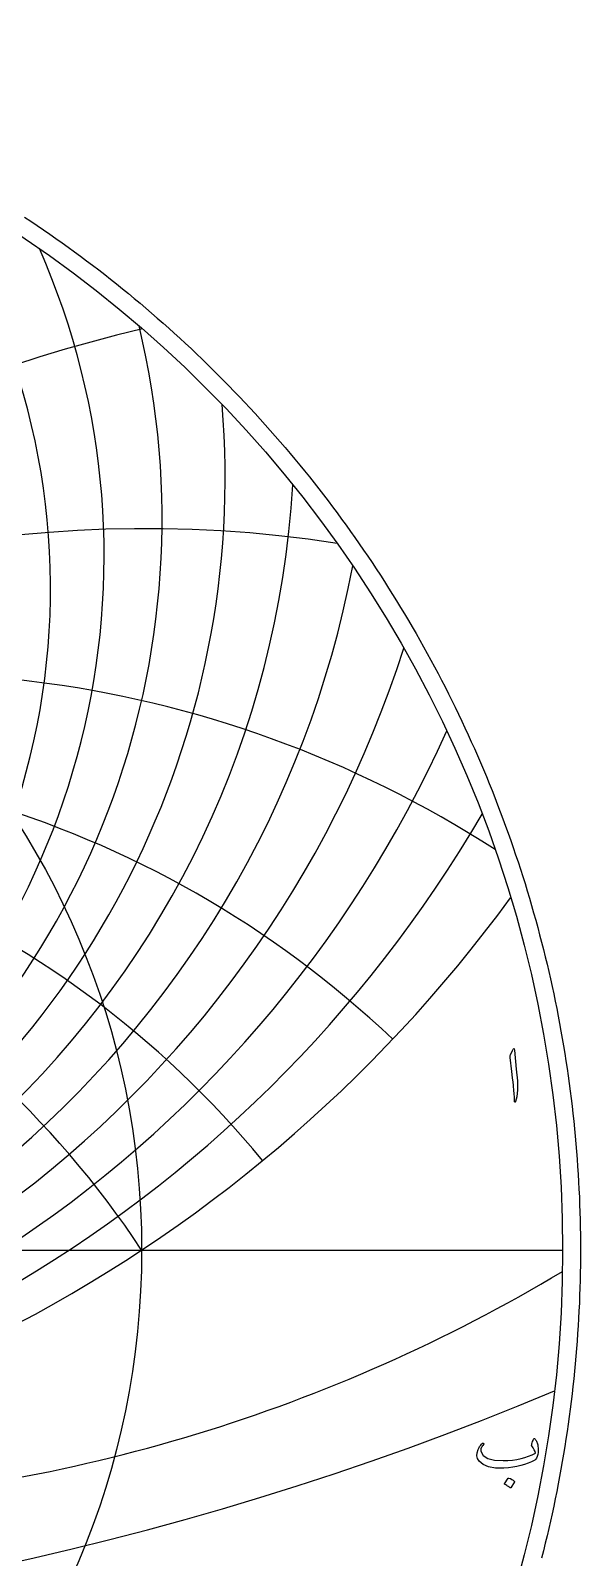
# Model space of a CAD drawing. Header units: millimetres. Extents: x -75 to 75, y -75 to 77.
# Drawn here: x 41.8 to 75.3, y -18.7 to 74.2 of the extents above; entities that cross this region are included whole.
import ezdxf

# ---------------------------------------------------------------- set-up
doc = ezdxf.new("R2010")
doc.units = ezdxf.units.MM
for name, color, linetype in [('CUT_OUTER', 1, 'Continuous'), ('ENGRAVE', 7, 'Continuous'), ('ENGRAVE_FINE', 8, 'Continuous'), ('TEXT', 5, 'Continuous')]:
    doc.layers.add(name, color=color, linetype=linetype)

msp = doc.modelspace()

# ---------------------------------------------------------------- linework, layer by layer
at = {"layer": 'CUT_OUTER'}
msp.add_lwpolyline([(41.4701, 62.8965), (41.8553, 62.6408), (42.2388, 62.3828), (42.6208, 62.1225), (43.0012, 61.8598), (43.3799, 61.5948), (43.7571, 61.3275), (44.1325, 61.0578), (44.5064, 60.7859), (44.8785, 60.5116), (45.2489, 60.2351), (45.6177, 59.9564), (45.9847, 59.6753), (46.35, 59.392), (46.7136, 59.1065), (47.0754, 58.8188), (47.4354, 58.5288), (47.7936, 58.2367), (48.15, 57.9423), (48.5047, 57.6458), (48.8575, 57.3471), (49.2084, 57.0462), (49.5575, 56.7432), (49.9047, 56.4381), (50.2501, 56.1308), (50.5936, 55.8214), (50.9351, 55.5099), (51.2748, 55.1963), (51.6125, 54.8807), (51.9483, 54.563), (52.2821, 54.2432), (52.6139, 53.9214), (52.9438, 53.5975), (53.2717, 53.2717), (53.5975, 52.9438), (53.9214, 52.6139), (54.2432, 52.2821), (54.563, 51.9483), (54.8807, 51.6125), (55.1963, 51.2748), (55.5099, 50.9351), (55.8214, 50.5936), (56.1308, 50.2501), (56.4381, 49.9047), (56.7432, 49.5575), (57.0462, 49.2084), (57.3471, 48.8575), (57.6458, 48.5047), (57.9423, 48.15), (58.2367, 47.7936), (58.5288, 47.4354), (58.8188, 47.0754), (59.1065, 46.7136), (59.392, 46.35), (59.6753, 45.9847), (59.9564, 45.6177), (60.2351, 45.2489), (60.5116, 44.8785), (60.7859, 44.5064), (61.0578, 44.1325), (61.3275, 43.7571), (61.5948, 43.3799), (61.8598, 43.0012), (62.1225, 42.6208), (62.3828, 42.2388), (62.6408, 41.8553), (62.8965, 41.4701), (63.1498, 41.0834), (63.4006, 40.6952), (63.6492, 40.3054), (63.8953, 39.9141), (64.139, 39.5213), (64.3803, 39.127), (64.6191, 38.7312), (64.8556, 38.334), (65.0896, 37.9353), (65.3211, 37.5352), (65.5502, 37.1337), (65.7768, 36.7308), (66.0009, 36.3265), (66.2226, 35.9209), (66.4417, 35.5139), (66.6584, 35.1055), (66.8725, 34.6958), (67.0842, 34.2849), (67.2933, 33.8726), (67.4999, 33.4591), (67.7039, 33.0443), (67.9054, 32.6282), (68.1043, 32.2109), (68.3007, 31.7924), (68.4944, 31.3728), (68.6857, 30.9519), (68.8743, 30.5299), (69.0603, 30.1067), (69.2437, 29.6824), (69.4246, 29.2569), (69.6028, 28.8304), (69.7784, 28.4028), (69.9513, 27.9741), (70.1217, 27.5444), (70.2893, 27.1136), (70.4544, 26.6818), (70.6168, 26.249), (70.7765, 25.8152), (70.9336, 25.3804), (71.088, 24.9447), (71.2397, 24.5081), (71.3887, 24.0705), (71.5351, 23.632), (71.6787, 23.1926), (71.8197, 22.7524), (71.9579, 22.3113), (72.0935, 21.8693), (72.2263, 21.4266), (72.3564, 20.983), (72.4838, 20.5386), (72.6085, 20.0935), (72.7304, 19.6476), (72.8496, 19.2009), (72.966, 18.7536), (73.0797, 18.3055), (73.1907, 17.8568), (73.2989, 17.4073), (73.4043, 16.9573), (73.507, 16.5065), (73.6069, 16.0552), (73.704, 15.6033), (73.7983, 15.1507), (73.8899, 14.6976), (73.9787, 14.244), (74.0647, 13.7898), (74.1479, 13.3351), (74.2284, 12.8798), (74.306, 12.4241), (74.3808, 11.968), (74.4529, 11.5114), (74.5221, 11.0543), (74.5885, 10.5968), (74.6521, 10.139), (74.7129, 9.6807), (74.7709, 9.2221), (74.8261, 8.7632), (74.8785, 8.3039), (74.928, 7.8443), (74.9747, 7.3844), (75.0186, 6.9242), (75.0597, 6.4638), (75.0979, 6.0031), (75.1334, 5.5422), (75.166, 5.0811), (75.1957, 4.6198), (75.2227, 4.1583), (75.2468, 3.6966), (75.268, 3.2349), (75.2865, 2.773), (75.302, 2.311), (75.3148, 1.8489), (75.3247, 1.3867), (75.3318, 0.9245), (75.3361, 0.4623), (75.3375, 0), (75.3361, -0.4623), (75.3318, -0.9245), (75.3247, -1.3867), (75.3148, -1.8489), (75.302, -2.311), (75.2865, -2.773), (75.268, -3.2349), (75.2468, -3.6966), (75.2227, -4.1583), (75.1957, -4.6198), (75.166, -5.0811), (75.1334, -5.5422), (75.0979, -6.0031), (75.0597, -6.4638), (75.0186, -6.9242), (74.9747, -7.3844), (74.928, -7.8443), (74.8785, -8.3039), (74.8261, -8.7632), (74.7709, -9.2221), (74.7129, -9.6807), (74.6521, -10.139), (74.5885, -10.5968), (74.5221, -11.0543), (74.4529, -11.5114), (74.3808, -11.968), (74.306, -12.4241), (74.2284, -12.8798), (74.1479, -13.3351), (74.0647, -13.7898), (73.9787, -14.244), (73.8899, -14.6976), (73.7983, -15.1507), (73.704, -15.6033), (73.6069, -16.0552), (73.507, -16.5065), (73.4043, -16.9573), (73.2989, -17.4073), (73.1907, -17.8568), (73.0797, -18.3055), (72.966, -18.7536)], dxfattribs=at)
at = {"layer": 'ENGRAVE'}
msp.add_lwpolyline([(-74.25, 0), (74.25, 0)], dxfattribs=at)
for radius in [74.25, 48.6033]:
    msp.add_circle((0, 0), radius, dxfattribs=at)
for centre, radius, start, end in [((0, 49.9899), 57.9054, 183.356489, 356.643511), ((0, -32.1698), 58.2853, 33.5, 146.5), ((0, -32.1698), 58.2853, 33.5, 146.5), ((0, 73.4315), 88.0594, 216.175181, 323.824819), ((22.7065, 84.7419), 100.2948, 272.9267, 300.917686)]:
    msp.add_arc(centre, radius, start, end, dxfattribs=at)
at = {"layer": 'ENGRAVE_FINE'}
for centre, radius, start, end in [((0, 40.2907), 43.0506, 144.05545, 35.94455), ((0, 42.2767), 46.3153, 156.195211, 23.804789), ((0, 44.5231), 49.846, 166.367659, 13.632341), ((69.4617, -32.1698), 90.6758, 103.265141, 167.497192), ((69.4617, -32.1698), 90.6758, 103.265141, 167.497192), ((0, 47.0752), 53.6898, 175.297707, 4.702293), ((48.9072, -32.1698), 76.086, 81.225983, 164.022268), ((48.9072, -32.1698), 76.086, 81.225983, 164.022268), ((0, 53.339), 62.5666, 190.764136, 349.235864), ((0, 57.2151), 67.7679, 197.663687, 342.336313), ((33.651, -32.1698), 67.302, 57.178408, 160.285108), ((33.651, -32.1698), 67.302, 57.178408, 160.285108), ((0, 61.7391), 73.6322, 204.154044, 335.845956), ((21.2141, -32.1698), 62.0259, 46.518365, 156.199397), ((21.2141, -32.1698), 62.0259, 46.518365, 156.199397), ((10.2773, -32.1698), 59.1844, 39.463497, 151.653701), ((10.2773, -32.1698), 59.1844, 39.463497, 151.653701), ((0, 67.0716), 80.3224, 210.306721, 329.693279), ((0, 166.8433), 190.2867, 247.195156, 292.804844)]:
    msp.add_arc(centre, radius, start, end, dxfattribs=at)
at = {"layer": 'TEXT'}
for points in [[(71.1923, 12.1521), (71.2371, 12.2388), (71.2731, 12.2692), (71.3004, 12.2435), (71.3188, 12.1615), (71.4265, 11.014), (71.4907, 10.3096), (71.505, 9.747), (71.4696, 9.326), (71.3844, 9.0467), (71.3689, 9.0239), (71.3551, 9.0116), (71.3431, 9.0098), (71.3329, 9.0186), (71.3247, 9.0324), (71.3188, 9.0502), (71.3153, 9.0722), (71.3141, 9.0983), (71.3141, 9.3011), (71.3048, 9.5163), (71.286, 9.7437), (71.2579, 9.9835), (71.2518, 10.0462), (71.2333, 10.2154), (71.2026, 10.4911), (71.1596, 10.8734), (71.0565, 11.7212), (71.0542, 11.7663), (71.0565, 11.8079), (71.0635, 11.8459), (71.0753, 11.8805)], [(72.5702, -11.5068), (72.6016, -11.5464), (72.6305, -11.59), (72.6567, -11.6377), (72.6802, -11.6895), (72.7012, -11.7451), (72.7195, -11.8043), (72.7351, -11.8669), (72.7481, -11.9331), (72.7651, -12.066), (72.7692, -12.1977), (72.7604, -12.3283), (72.7388, -12.4577), (72.706, -12.573), (72.6638, -12.6661), (72.6123, -12.7369), (72.5514, -12.7855), (72.3582, -12.8877), (72.1533, -12.9787), (71.9367, -13.0587), (71.7083, -13.1275), (71.4683, -13.1845), (71.2165, -13.2293), (70.953, -13.2618), (70.6779, -13.282), (70.1621, -13.2768), (69.7388, -13.2047), (69.408, -13.066), (69.1697, -12.8605), (69.0719, -12.6998), (69.0268, -12.5268), (69.0344, -12.3414), (69.0947, -12.1438), (69.1151, -12.1013), (69.1386, -12.0578), (69.1654, -12.0134), (69.1954, -11.9682), (69.2287, -11.9221), (69.2651, -11.8751), (69.3048, -11.8272), (69.3477, -11.7785), (69.362, -11.7647), (69.3769, -11.7563), (69.3924, -11.753), (69.4085, -11.7551), (69.4194, -11.7592), (69.4284, -11.7668), (69.4358, -11.7779), (69.4413, -11.7926), (69.444, -11.8063), (69.4425, -11.8195), (69.4369, -11.8321), (69.4273, -11.8441), (69.3872, -11.8918), (69.3512, -11.9413), (69.3193, -11.9925), (69.2914, -12.0455), (69.2724, -12.0961), (69.2622, -12.145), (69.2607, -12.1921), (69.268, -12.2375), (69.4144, -12.5025), (69.6896, -12.6883), (70.0936, -12.7952), (70.6263, -12.823), (70.9192, -12.8117), (71.1984, -12.7873), (71.4637, -12.7497), (71.7153, -12.6989), (71.9535, -12.6349), (72.1785, -12.5578), (72.3903, -12.4675), (72.5889, -12.364), (72.5696, -12.2674), (72.5257, -12.1602), (72.4572, -12.0426), (72.3641, -11.9143), (72.3611, -11.902), (72.3617, -11.8792), (72.3658, -11.8458), (72.3734, -11.8019), (72.3755, -11.7975), (72.3769, -11.7937), (72.3778, -11.7905), (72.3781, -11.7879), (72.3933, -11.7282), (72.4156, -11.6614), (72.4449, -11.5876), (72.4812, -11.5068), (72.4973, -11.4822), (72.5175, -11.4741), (72.5418, -11.4822), (72.5702, -11.5068)], [(70.9355, -13.8909), (70.9413, -13.8851), (70.9495, -13.8816), (70.9601, -13.8804), (70.973, -13.8816), (71.064, -13.9184), (71.1498, -13.9635), (71.2303, -14.0168), (71.3055, -14.0783), (71.3128, -14.0877), (71.316, -14.097), (71.3152, -14.1064), (71.3102, -14.1158), (71.0901, -14.4717), (71.0819, -14.4802), (71.0713, -14.4823), (71.0584, -14.4779), (71.0432, -14.467), (71.03, -14.4577), (71.0093, -14.4436), (70.9809, -14.4249), (70.9449, -14.4015), (70.9006, -14.3734), (70.8477, -14.3406), (70.7859, -14.3031), (70.7153, -14.261), (70.706, -14.2539), (70.7013, -14.2469), (70.7013, -14.2399), (70.706, -14.2329)]]:
    msp.add_lwpolyline(points, close=True, dxfattribs=at)

doc.saveas('drawing.dxf')
